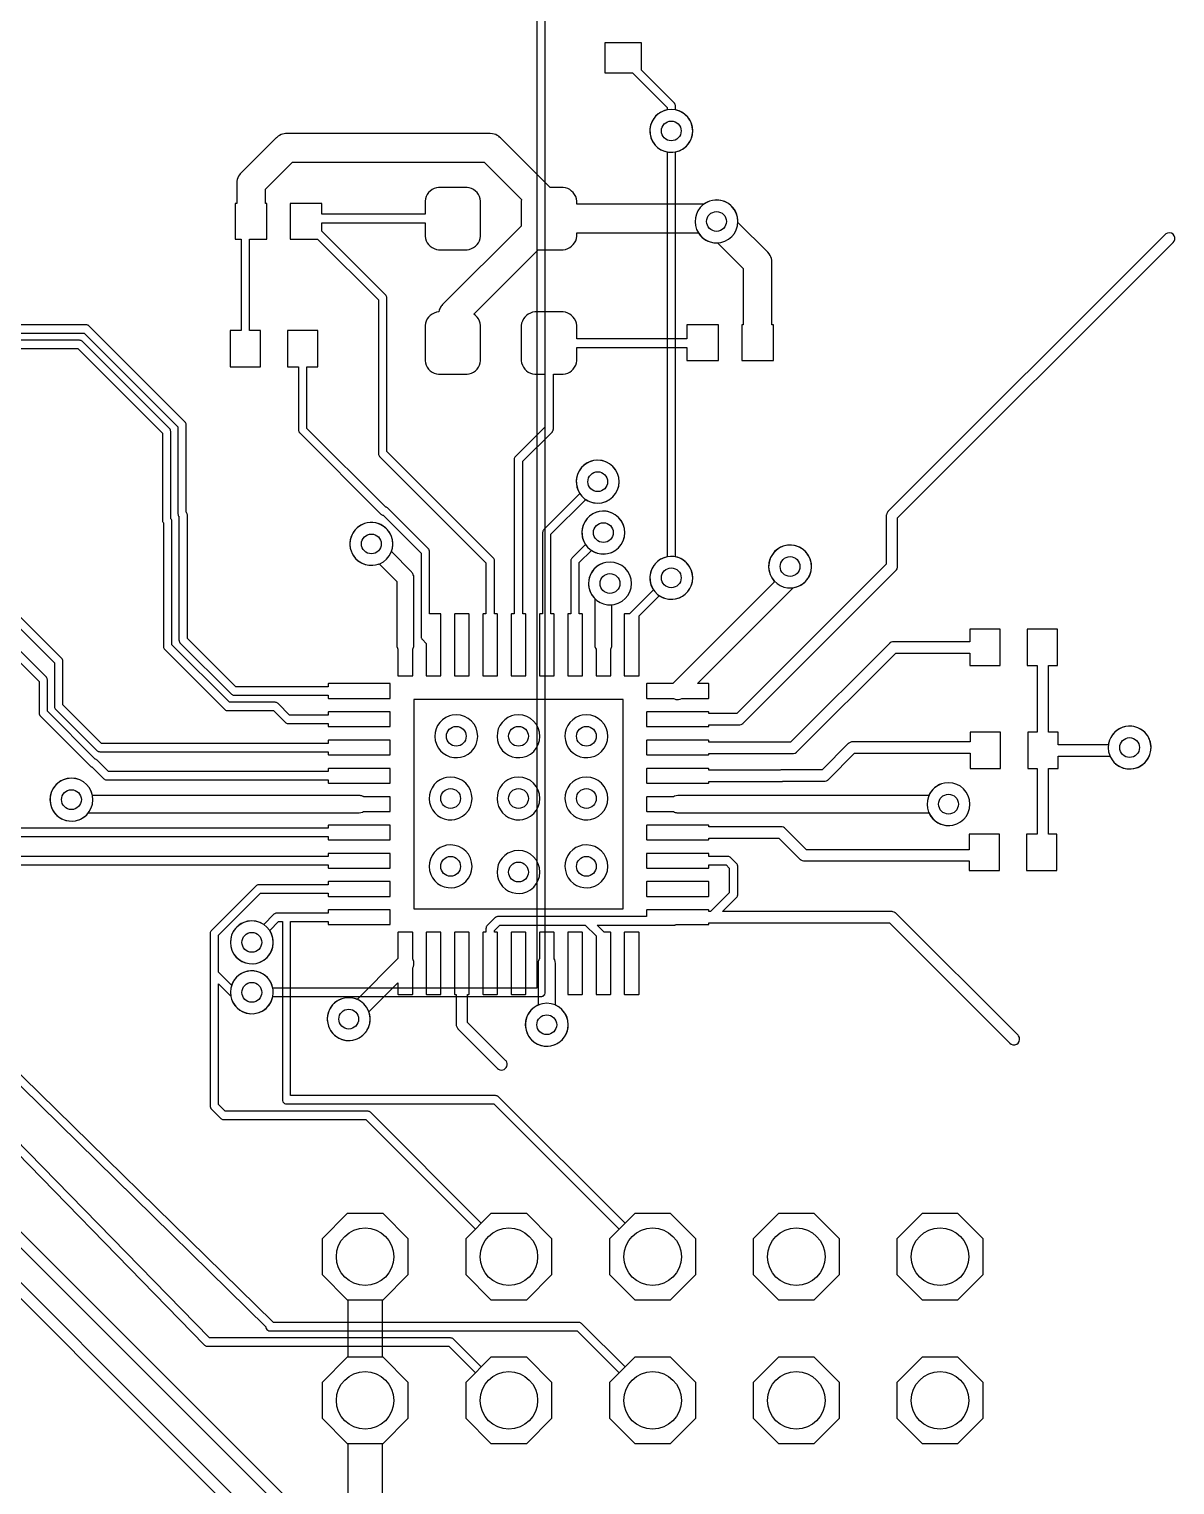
# Model space of a CAD drawing. Header units: millimetres. Extents: x 0 to 170, y 0 to 220.
# Drawn here: x 37.65 to 57.9, y 101.47 to 127.2 of the extents above; entities that cross this region are included whole.
import ezdxf

# ---------------------------------------------------------------- set-up
doc = ezdxf.new("R2010")
doc.units = ezdxf.units.MM

msp = doc.modelspace()

# ---------------------------------------------------------------- linework, layer by layer
at = {"layer": '16_copper'}
for points in [[(41.662, 109.802, 0.303348), (41.959, 110.099), (41.959, 110.1), (46.7, 110.1), (46.707, 110.101), (46.713, 110.101, 0.300446), (46.772, 110.157), (46.772, 110.162, 0.021213), (46.773, 110.168), (46.774, 110.173), (46.774, 155.628), (46.774, 155.628, 1), (46.626, 156.372), (46.578, 156.359, 0.767329), (46.626, 155.628), (46.627, 155.628), (46.627, 110.247), (41.959, 110.247), (41.959, 110.247, 1), (41.216, 110.099), (41.229, 110.052, 0.339454), (41.612, 109.795)], [(49.074, 117.128, 0.82068), (49.074, 117.872), (49.074, 117.872), (49.074, 125.028), (49.074, 125.028, 1), (48.926, 125.772), (48.878, 125.759, 0.767329), (48.926, 125.028), (48.927, 125.028), (48.927, 117.872), (48.926, 117.872, 0.936602), (49.025, 117.122)], [(49.874, 123.428, 1), (49.726, 124.172), (49.678, 124.159, 0.876976), (49.825, 123.422)], [(47.774, 118.828, 1), (47.626, 119.572), (47.578, 119.559, 0.876976), (47.725, 118.822)], [(47.874, 117.928, 1), (47.726, 118.672), (47.678, 118.659, 0.876976), (47.825, 117.922)], [(43.774, 117.728, 1), (43.626, 118.472), (43.578, 118.459, 0.876976), (43.725, 117.722)], [(51.174, 117.328, 1), (51.026, 118.072), (50.978, 118.059, 0.876976), (51.125, 117.322)], [(47.991, 117.028, 1), (47.843, 117.772), (47.795, 117.759, 0.876976), (47.941, 117.022)], [(45.274, 114.328, 1), (45.126, 115.072), (45.078, 115.059, 0.876976), (45.225, 114.322)], [(46.374, 114.328, 1), (46.226, 115.072), (46.178, 115.059, 0.876976), (46.325, 114.322)], [(47.574, 114.328, 1), (47.426, 115.072), (47.378, 115.059, 0.876976), (47.525, 114.322)], [(57.174, 114.128, 1), (57.026, 114.872), (56.978, 114.859, 0.876976), (57.125, 114.122)], [(38.474, 113.207, 1), (38.326, 113.95), (38.278, 113.938, 0.876976), (38.425, 113.201)], [(45.174, 113.228, 1), (45.026, 113.972), (44.978, 113.959, 0.876976), (45.125, 113.222)], [(46.374, 113.228, 1), (46.226, 113.972), (46.178, 113.959, 0.876976), (46.325, 113.222)], [(47.574, 113.228, 1), (47.426, 113.972), (47.378, 113.959, 0.876976), (47.525, 113.222)], [(53.974, 113.128, 1), (53.826, 113.872), (53.778, 113.859, 0.876976), (53.925, 113.122)], [(45.174, 112.028, 1), (45.026, 112.772), (44.978, 112.759, 0.876976), (45.125, 112.022)], [(47.574, 112.028, 1), (47.426, 112.772), (47.378, 112.759, 0.876976), (47.525, 112.022)], [(46.374, 111.928, 1), (46.226, 112.672), (46.178, 112.659, 0.876976), (46.325, 111.922)], [(41.662, 110.685, 1), (41.514, 111.428), (41.466, 111.416, 0.876976), (41.612, 110.679)], [(43.374, 109.328, 1), (43.226, 110.072), (43.178, 110.059, 0.876976), (43.325, 109.322)], [(46.874, 109.228, 1), (46.726, 109.972), (46.678, 109.959, 0.876976), (46.825, 109.222)]]:
    msp.add_lwpolyline(points, format="xyb", close=True, dxfattribs=at)
msp.add_lwpolyline([(43.895, 91.636), (43.895, 102.198), (43.906, 102.198), (44.352, 102.644), (44.352, 103.276), (43.906, 103.722), (43.895, 103.722), (43.895, 104.738), (43.906, 104.738), (44.352, 105.184), (44.352, 105.816), (43.906, 106.262), (43.274, 106.262), (42.828, 105.816), (42.828, 105.184), (43.274, 104.738), (43.285, 104.738), (43.285, 103.722), (43.274, 103.722), (42.828, 103.276), (42.828, 102.644), (43.274, 102.198), (43.285, 102.198), (43.285, 91.51)], dxfattribs=at)
for points in [[(46.892, 105.184), (46.892, 105.816), (46.446, 106.262), (45.814, 106.262), (45.368, 105.816), (45.368, 105.184), (45.814, 104.738), (46.446, 104.738)], [(49.432, 105.184), (49.432, 105.816), (48.986, 106.262), (48.354, 106.262), (47.908, 105.816), (47.908, 105.184), (48.354, 104.738), (48.986, 104.738)], [(51.972, 105.184), (51.972, 105.816), (51.526, 106.262), (50.894, 106.262), (50.448, 105.816), (50.448, 105.184), (50.894, 104.738), (51.526, 104.738)], [(54.512, 105.184), (54.512, 105.816), (54.066, 106.262), (53.434, 106.262), (52.988, 105.816), (52.988, 105.184), (53.434, 104.738), (54.066, 104.738)], [(46.892, 102.644), (46.892, 103.276), (46.446, 103.722), (45.814, 103.722), (45.368, 103.276), (45.368, 102.644), (45.814, 102.198), (46.446, 102.198)], [(49.432, 102.644), (49.432, 103.276), (48.986, 103.722), (48.354, 103.722), (47.908, 103.276), (47.908, 102.644), (48.354, 102.198), (48.986, 102.198)], [(51.972, 102.644), (51.972, 103.276), (51.526, 103.722), (50.894, 103.722), (50.448, 103.276), (50.448, 102.644), (50.894, 102.198), (51.526, 102.198)], [(54.512, 102.644), (54.512, 103.276), (54.066, 103.722), (53.434, 103.722), (52.988, 103.276), (52.988, 102.644), (53.434, 102.198), (54.066, 102.198)]]:
    msp.add_lwpolyline(points, close=True, dxfattribs=at)
at = {"layer": '1_copper'}
for points in [[(49.074, 125.028, 0.82068), (49.074, 125.772), (49.074, 125.772), (49.074, 125.843), (49.072, 125.852), (49.071, 125.862, 0.073089), (49.062, 125.882), (49.062, 125.882), (49.061, 125.883), (49.059, 125.885), (49.052, 125.894), (48.472, 126.474), (48.472, 126.96), (47.828, 126.96), (47.828, 126.425), (48.314, 126.425), (48.927, 125.812), (48.927, 125.772), (48.926, 125.772, 0.936602), (49.025, 125.022)], [(42.181, 125.352), (42.161, 125.351, 0.118891), (42.051, 125.306), (42.021, 125.28), (42.02, 125.28), (42.02, 125.28), (41.396, 124.655), (41.383, 124.64), (41.37, 124.625, 0.118893), (41.325, 124.515), (41.321, 124.476, 0.000218), (41.321, 124.475), (41.321, 124.115), (41.295, 124.115), (41.295, 123.485), (41.399, 123.485), (41.399, 121.872), (41.205, 121.872), (41.205, 121.228), (41.74, 121.228), (41.74, 121.872), (41.546, 121.872), (41.546, 123.485), (41.855, 123.485), (41.855, 124.115), (41.829, 124.115), (41.829, 124.37), (42.305, 124.846), (45.695, 124.846), (46.354, 124.187), (46.35, 124.161), (46.35, 123.719), (44.96, 122.33), (44.948, 122.315), (44.935, 122.3, 0.079275), (44.898, 122.229), (44.894, 122.209), (44.892, 122.2), (44.889, 122.2), (44.849, 122.194), (44.81, 122.181), (44.774, 122.162), (44.741, 122.138), (44.712, 122.109), (44.688, 122.076), (44.669, 122.04), (44.656, 122.001), (44.65, 121.961), (44.65, 121.339), (44.656, 121.299), (44.669, 121.26), (44.688, 121.224), (44.712, 121.191), (44.741, 121.162), (44.774, 121.138), (44.81, 121.119), (44.849, 121.106), (44.889, 121.1), (45.391, 121.1), (45.431, 121.106), (45.47, 121.119), (45.506, 121.138), (45.539, 121.162), (45.568, 121.191), (45.592, 121.224), (45.611, 121.26), (45.624, 121.299), (45.63, 121.339), (45.63, 121.961), (45.624, 122.001), (45.611, 122.04), (45.592, 122.076), (45.568, 122.109), (45.539, 122.138), (45.509, 122.16), (46.649, 123.3), (47.091, 123.3), (47.131, 123.306), (47.17, 123.319), (47.206, 123.338), (47.239, 123.362), (47.268, 123.391), (47.292, 123.424), (47.311, 123.46), (47.324, 123.499), (47.33, 123.539), (47.33, 123.596), (49.481, 123.596), (49.485, 123.589, 0.233168), (49.775, 123.422), (49.819, 123.422), (50.271, 122.97), (50.271, 121.975), (50.245, 121.975), (50.245, 121.345), (50.805, 121.345), (50.805, 121.975), (50.779, 121.975), (50.779, 123.075), (50.777, 123.095), (50.776, 123.114, 0.118891), (50.73, 123.225), (50.704, 123.255), (50.704, 123.255), (50.704, 123.255), (50.178, 123.781), (50.178, 123.825, 0.577352), (49.589, 124.115), (49.575, 124.104), (47.33, 124.104), (47.33, 124.161), (47.324, 124.201), (47.311, 124.24), (47.292, 124.276), (47.268, 124.309), (47.239, 124.338), (47.206, 124.362), (47.17, 124.381), (47.131, 124.394), (47.091, 124.4), (46.859, 124.4), (45.98, 125.28), (45.965, 125.292), (45.95, 125.305, 0.118893), (45.84, 125.351), (45.8, 125.354, 0.000218), (45.8, 125.354), (42.2, 125.354)], [(45.93, 115.77), (45.93, 116.86), (45.925, 116.865), (45.876, 116.865), (45.876, 117.8), (45.875, 117.808), (45.874, 117.817, 0.087654), (45.864, 117.841), (45.859, 117.847), (45.854, 117.854), (43.976, 119.732), (43.976, 122.445), (43.975, 122.453), (43.974, 122.461, 0.087654), (43.964, 122.486), (43.959, 122.492), (43.954, 122.498), (42.825, 123.628), (42.825, 123.774), (44.65, 123.774), (44.65, 123.539), (44.656, 123.499), (44.669, 123.46), (44.688, 123.424), (44.712, 123.391), (44.741, 123.362), (44.774, 123.338), (44.81, 123.319), (44.849, 123.306), (44.889, 123.3), (45.391, 123.3), (45.431, 123.306), (45.47, 123.319), (45.506, 123.338), (45.539, 123.362), (45.568, 123.391), (45.592, 123.424), (45.611, 123.46), (45.624, 123.499), (45.63, 123.539), (45.63, 124.161), (45.624, 124.201), (45.611, 124.24), (45.592, 124.276), (45.568, 124.309), (45.539, 124.338), (45.506, 124.362), (45.47, 124.381), (45.431, 124.394), (45.391, 124.4), (44.889, 124.4), (44.849, 124.394), (44.81, 124.381), (44.774, 124.362), (44.741, 124.338), (44.712, 124.309), (44.688, 124.276), (44.669, 124.24), (44.656, 124.201), (44.65, 124.161), (44.65, 123.926), (42.825, 123.926), (42.825, 124.115), (42.265, 124.115), (42.265, 123.485), (42.751, 123.485), (43.824, 122.413), (43.824, 119.7), (43.825, 119.692), (43.826, 119.683, 0.087654), (43.836, 119.659), (43.841, 119.653), (43.846, 119.646), (45.724, 117.768), (45.724, 116.865), (45.675, 116.865), (45.67, 116.86), (45.67, 115.77), (45.675, 115.765), (45.925, 115.765)], [(49.665, 114.875), (49.665, 114.9), (50.2, 114.9), (50.207, 114.901), (50.214, 114.901, 0.125733), (50.26, 114.92), (50.267, 114.926), (50.268, 114.927), (50.269, 114.928), (50.271, 114.929), (52.971, 117.629), (52.975, 117.635), (52.98, 117.64, 0.125734), (52.999, 117.686), (53, 117.694), (53, 117.697), (53, 117.698), (53, 117.7), (53, 118.559), (57.871, 123.429), (57.886, 123.449, 0.821885), (57.74, 123.58), (57.729, 123.571), (52.829, 118.671), (52.825, 118.665), (52.82, 118.66, 0.125734), (52.801, 118.614), (52.8, 118.606), (52.8, 118.603), (52.8, 118.602), (52.8, 118.6), (52.8, 117.741), (50.159, 115.1), (49.665, 115.1), (49.665, 115.125), (49.66, 115.13), (48.57, 115.13), (48.565, 115.125), (48.565, 114.875), (48.57, 114.87), (49.66, 114.87)], [(46.43, 115.77), (46.43, 116.86), (46.425, 116.865), (46.376, 116.865), (46.376, 119.56), (46.894, 120.077), (46.899, 120.084), (46.904, 120.091, 0.087651), (46.914, 120.115), (46.915, 120.123), (46.916, 120.131), (46.916, 121.1), (47.091, 121.1), (47.131, 121.106), (47.17, 121.119), (47.206, 121.138), (47.239, 121.162), (47.268, 121.191), (47.292, 121.224), (47.311, 121.26), (47.324, 121.299), (47.33, 121.339), (47.33, 121.574), (49.275, 121.574), (49.275, 121.345), (49.835, 121.345), (49.835, 121.975), (49.275, 121.975), (49.275, 121.726), (47.33, 121.726), (47.33, 121.961), (47.324, 122.001), (47.311, 122.04), (47.292, 122.076), (47.268, 122.109), (47.239, 122.138), (47.206, 122.162), (47.17, 122.181), (47.131, 122.194), (47.091, 122.2), (46.589, 122.2), (46.549, 122.194), (46.51, 122.181), (46.474, 122.162), (46.441, 122.138), (46.412, 122.109), (46.388, 122.076), (46.369, 122.04), (46.356, 122.001), (46.35, 121.961), (46.35, 121.339), (46.356, 121.299), (46.369, 121.26), (46.388, 121.224), (46.412, 121.191), (46.441, 121.162), (46.474, 121.138), (46.51, 121.119), (46.549, 121.106), (46.589, 121.1), (46.764, 121.1), (46.764, 120.163), (46.246, 119.645), (46.241, 119.638), (46.236, 119.632, 0.087651), (46.226, 119.607), (46.225, 119.6), (46.224, 119.591), (46.224, 116.865), (46.175, 116.865), (46.17, 116.86), (46.17, 115.77), (46.175, 115.765), (46.425, 115.765)], [(44.93, 115.77), (44.93, 116.86), (44.925, 116.865), (44.726, 116.865), (44.726, 117.966), (44.725, 117.975), (44.724, 117.985, 0.073089), (44.715, 118.005), (44.715, 118.005), (44.714, 118.006), (44.712, 118.008), (44.705, 118.017), (43.992, 118.731), (43.984, 118.737), (43.976, 118.743, 0.073107), (43.956, 118.75), (43.955, 118.75), (43.954, 118.751), (43.953, 118.751), (42.561, 120.143), (42.561, 121.228), (42.755, 121.228), (42.755, 121.872), (42.22, 121.872), (42.22, 121.228), (42.414, 121.228), (42.414, 120.113), (42.415, 120.103), (42.417, 120.093, 0.073089), (42.425, 120.073), (42.426, 120.073), (42.426, 120.072), (42.428, 120.07), (42.436, 120.061), (43.869, 118.627), (43.877, 118.621), (43.885, 118.615, 0.064126), (43.905, 118.607), (43.906, 118.607), (43.907, 118.607), (43.908, 118.607), (44.579, 117.935), (44.579, 116.462), (44.581, 116.452), (44.582, 116.442, 0.073089), (44.591, 116.423), (44.591, 116.422), (44.592, 116.422), (44.593, 116.419), (44.601, 116.41), (44.67, 116.341), (44.67, 115.77), (44.675, 115.765), (44.925, 115.765)], [(46.93, 115.77), (46.93, 116.86), (46.925, 116.865), (46.873, 116.865), (46.873, 118.27), (47.489, 118.885), (47.489, 118.885, 1), (47.911, 119.515), (47.868, 119.54, 0.767326), (47.385, 118.989), (47.385, 118.989), (46.748, 118.352), (46.742, 118.344), (46.736, 118.336, 0.073107), (46.728, 118.316), (46.728, 118.315), (46.728, 118.315), (46.728, 118.312), (46.727, 118.3), (46.727, 116.865), (46.675, 116.865), (46.67, 116.86), (46.67, 115.77), (46.675, 115.765), (46.925, 115.765)], [(47.43, 115.77), (47.43, 116.86), (47.425, 116.865), (47.373, 116.865), (47.373, 117.77), (47.589, 117.985), (47.589, 117.985, 1), (48.011, 118.615), (47.968, 118.64, 0.767326), (47.485, 118.089), (47.485, 118.089), (47.248, 117.852), (47.242, 117.844), (47.236, 117.836, 0.073107), (47.228, 117.816), (47.228, 117.815), (47.228, 117.815), (47.228, 117.812), (47.227, 117.8), (47.227, 116.865), (47.175, 116.865), (47.17, 116.86), (47.17, 115.77), (47.175, 115.765), (47.425, 115.765)], [(44.43, 115.77), (44.43, 116.236), (44.433, 116.241, 0.101643), (44.452, 116.299), (44.452, 116.315), (44.452, 117.5), (44.452, 117.506), (44.452, 117.511, 0.153128), (44.418, 117.596), (44.408, 117.608), (44.053, 117.963), (44.059, 117.978, 1), (43.341, 118.222), (43.328, 118.174, 0.577349), (43.822, 117.741), (43.837, 117.747), (44.148, 117.437), (44.148, 116.315), (44.151, 116.284), (44.16, 116.255), (44.17, 116.237), (44.17, 115.77), (44.175, 115.765), (44.425, 115.765)], [(48.43, 115.77), (48.43, 116.826), (48.789, 117.185), (48.789, 117.185, 1), (49.211, 117.815), (49.168, 117.84, 0.767326), (48.685, 117.289), (48.685, 117.289), (48.261, 116.865), (48.175, 116.865), (48.17, 116.86), (48.17, 115.77), (48.175, 115.765), (48.425, 115.765)], [(49.157, 115.353), (49.185, 115.365), (49.193, 115.37), (49.66, 115.37), (49.665, 115.375), (49.665, 115.625), (49.66, 115.63), (49.461, 115.63), (51.157, 117.326), (51.174, 117.328), (51.222, 117.341, 1), (50.978, 118.059), (50.932, 118.04, 0.493146), (50.815, 117.45), (50.832, 117.433), (49.029, 115.63), (48.57, 115.63), (48.565, 115.625), (48.565, 115.375), (48.57, 115.37), (49.036, 115.37), (49.038, 115.369, 0.153127), (49.126, 115.348)], [(47.93, 115.77), (47.93, 116.236), (47.933, 116.241, 0.101643), (47.952, 116.299), (47.952, 116.315), (47.952, 117.023), (47.991, 117.028, 1), (47.843, 117.772), (47.795, 117.759, 0.534512), (47.632, 117.15), (47.648, 117.134), (47.648, 116.315), (47.651, 116.284), (47.66, 116.255), (47.67, 116.237), (47.67, 115.77), (47.675, 115.765), (47.925, 115.765)], [(49.665, 114.375), (49.665, 114.393), (51.149, 114.393), (51.156, 114.394), (51.163, 114.394, 0.125733), (51.209, 114.413), (51.215, 114.419), (51.217, 114.42), (51.218, 114.421), (51.22, 114.422), (52.967, 116.17), (54.275, 116.17), (54.275, 115.948), (54.81, 115.948), (54.81, 116.592), (54.275, 116.592), (54.275, 116.37), (52.926, 116.37), (52.919, 116.369), (52.911, 116.369, 0.125733), (52.866, 116.35), (52.859, 116.344), (52.858, 116.343), (52.857, 116.342), (52.855, 116.341), (51.107, 114.593), (49.665, 114.593), (49.665, 114.625), (49.66, 114.63), (48.57, 114.63), (48.565, 114.625), (48.565, 114.375), (48.57, 114.37), (49.66, 114.37)], [(55.815, 112.972), (55.668, 112.972), (55.668, 114.128), (55.835, 114.128), (55.835, 114.35), (56.753, 114.35), (56.76, 114.332, 1), (57.44, 114.668), (57.415, 114.711, 0.668179), (56.728, 114.574), (56.725, 114.55), (55.835, 114.55), (55.835, 114.772), (55.668, 114.772), (55.668, 115.948), (55.825, 115.948), (55.825, 116.592), (55.29, 116.592), (55.29, 115.948), (55.468, 115.948), (55.468, 114.772), (55.3, 114.772), (55.3, 114.128), (55.468, 114.128), (55.468, 112.972), (55.28, 112.972), (55.28, 112.328), (55.815, 112.328)], [(49.665, 113.875), (49.665, 113.9), (50.944, 113.9), (50.951, 113.901), (50.959, 113.901, 0.040415), (50.974, 113.905), (51.705, 113.905), (51.712, 113.906), (51.72, 113.906, 0.125733), (51.765, 113.925), (51.772, 113.931), (51.773, 113.932), (51.774, 113.933), (51.776, 113.934), (52.241, 114.4), (54.285, 114.4), (54.285, 114.128), (54.82, 114.128), (54.82, 114.772), (54.285, 114.772), (54.285, 114.6), (52.2, 114.6), (52.193, 114.599), (52.186, 114.599, 0.125733), (52.14, 114.58), (52.133, 114.574), (52.132, 114.573), (52.131, 114.572), (52.129, 114.571), (51.664, 114.105), (50.949, 114.105), (50.942, 114.104), (50.935, 114.104, 0.038675), (50.919, 114.1), (49.665, 114.1), (49.665, 114.125), (49.66, 114.13), (48.57, 114.13), (48.565, 114.125), (48.565, 113.875), (48.57, 113.87), (49.66, 113.87)], [(38.474, 113.207, 0.165101), (38.685, 113.329), (38.699, 113.348), (43.485, 113.348), (43.516, 113.351), (43.545, 113.36), (43.563, 113.37), (44.03, 113.37), (44.035, 113.375), (44.035, 113.625), (44.03, 113.63), (43.564, 113.63), (43.559, 113.633, 0.101643), (43.501, 113.652), (43.485, 113.652), (38.772, 113.652), (38.772, 113.653, 1), (38.028, 113.505), (38.041, 113.457, 0.339454), (38.425, 113.201)], [(53.974, 113.128, 1), (53.826, 113.872), (53.778, 113.859, 0.198914), (53.56, 113.668), (53.554, 113.652), (49.115, 113.652), (49.084, 113.649), (49.055, 113.64), (49.037, 113.63), (48.57, 113.63), (48.565, 113.625), (48.565, 113.375), (48.57, 113.37), (49.036, 113.37), (49.041, 113.367, 0.101643), (49.099, 113.348), (49.115, 113.348), (53.554, 113.348), (53.56, 113.332, 0.303347), (53.925, 113.122)], [(54.8, 112.972), (54.265, 112.972), (54.265, 112.695), (51.391, 112.695), (51.015, 113.071), (51.009, 113.075), (51.004, 113.08, 0.125734), (50.958, 113.099), (50.95, 113.1), (50.948, 113.1), (50.946, 113.1), (50.944, 113.1), (49.665, 113.1), (49.665, 113.125), (49.66, 113.13), (48.57, 113.13), (48.565, 113.125), (48.565, 112.875), (48.57, 112.87), (49.66, 112.87), (49.665, 112.875), (49.665, 112.9), (50.903, 112.9), (51.279, 112.524), (51.284, 112.52), (51.29, 112.515, 0.125734), (51.335, 112.496), (51.344, 112.495), (51.346, 112.495), (51.347, 112.495), (51.349, 112.495), (54.265, 112.495), (54.265, 112.328), (54.8, 112.328)], [(45.928, 111.511), (45.919, 111.51, 0.072358), (45.899, 111.502), (45.897, 111.5), (45.896, 111.5), (45.892, 111.496), (45.884, 111.49), (45.747, 111.353), (45.741, 111.346), (45.736, 111.339, 0.072358), (45.727, 111.319), (45.727, 111.317), (45.727, 111.315), (45.726, 111.31), (45.725, 111.3), (45.725, 111.235), (45.675, 111.235), (45.67, 111.23), (45.67, 110.14), (45.675, 110.135), (45.925, 110.135), (45.93, 110.14), (45.93, 111.23), (45.925, 111.235), (45.875, 111.235), (45.875, 111.269), (45.968, 111.362), (47.477, 111.362), (47.67, 111.169), (47.67, 110.14), (47.675, 110.135), (47.925, 110.135), (47.93, 110.14), (47.93, 111.23), (47.925, 111.235), (47.816, 111.235), (47.689, 111.362), (49.052, 111.362), (49.061, 111.363), (49.07, 111.364, 0.011199), (49.073, 111.365), (49.082, 111.369), (49.084, 111.37), (49.66, 111.37), (49.665, 111.375), (49.665, 111.4), (52.859, 111.4), (54.986, 109.272), (55.006, 109.257, 0.821885), (55.137, 109.403), (55.128, 109.414), (52.971, 111.571), (52.965, 111.575), (52.96, 111.58, 0.125734), (52.914, 111.599), (52.906, 111.6), (52.903, 111.6), (52.902, 111.6), (52.9, 111.6), (49.906, 111.6), (50.153, 111.847), (50.159, 111.854), (50.164, 111.861, 0.072358), (50.173, 111.881), (50.173, 111.883), (50.173, 111.885), (50.174, 111.89), (50.175, 111.9), (50.175, 112.4), (50.174, 112.409), (50.173, 112.418, 0.072358), (50.165, 112.438), (50.163, 112.44), (50.163, 112.441), (50.159, 112.445), (50.153, 112.453), (50.053, 112.553), (50.046, 112.559), (50.039, 112.564, 0.072358), (50.019, 112.573), (50.017, 112.573), (50.015, 112.573), (50.01, 112.574), (50, 112.575), (49.665, 112.575), (49.665, 112.625), (49.66, 112.63), (48.57, 112.63), (48.565, 112.625), (48.565, 112.375), (48.57, 112.37), (49.66, 112.37), (49.665, 112.375), (49.665, 112.425), (49.969, 112.425), (50.025, 112.369), (50.025, 111.931), (49.694, 111.6), (49.665, 111.6), (49.665, 111.625), (49.66, 111.63), (48.57, 111.63), (48.565, 111.625), (48.565, 111.512), (45.937, 111.512)], [(46.521, 95.802, 0.546726), (46.58, 95.96), (46.571, 95.971), (30.581, 111.961), (30.575, 111.965), (30.57, 111.97, 0.125734), (30.524, 111.989), (30.516, 111.99), (30.513, 111.99), (30.512, 111.99), (30.51, 111.99), (7.395, 111.99), (7.395, 112.212), (6.86, 112.212), (6.86, 111.568), (7.395, 111.568), (7.395, 111.79), (30.469, 111.79), (46.429, 95.829), (46.449, 95.814, 0.125733), (46.497, 95.8)], [(40.854, 108.151), (40.855, 108.141, 0.073089), (40.864, 108.121), (40.864, 108.121), (40.865, 108.12), (40.867, 108.118), (40.874, 108.109), (41.035, 107.948), (41.042, 107.942), (41.05, 107.936, 0.073107), (41.07, 107.928), (41.071, 107.928), (41.072, 107.928), (41.075, 107.928), (41.087, 107.927), (43.6, 107.927), (45.539, 105.987), (45.368, 105.816), (45.368, 105.184), (45.814, 104.738), (46.446, 104.738), (46.892, 105.184), (46.892, 105.816), (46.446, 106.262), (45.814, 106.262), (45.643, 106.091), (43.682, 108.052), (43.674, 108.058), (43.666, 108.064, 0.073107), (43.646, 108.072), (43.645, 108.072), (43.645, 108.072), (43.642, 108.072), (43.63, 108.074), (41.117, 108.074), (41, 108.191), (41, 110.323), (41.201, 110.121), (41.209, 110.115), (41.214, 110.111), (41.216, 110.099), (41.229, 110.052, 1), (41.947, 110.295), (41.928, 110.341, 0.66381), (41.231, 110.299), (41, 110.53), (41, 111.183), (41.743, 111.927), (42.935, 111.927), (42.935, 111.875), (42.94, 111.87), (44.03, 111.87), (44.035, 111.875), (44.035, 112.125), (44.03, 112.13), (42.94, 112.13), (42.935, 112.125), (42.935, 112.074), (41.712, 112.074), (41.703, 112.072), (41.693, 112.071, 0.073089), (41.673, 112.062), (41.673, 112.062), (41.672, 112.061), (41.67, 112.059), (41.661, 112.052), (40.874, 111.265), (40.868, 111.258), (40.862, 111.25, 0.073107), (40.854, 111.23), (40.854, 111.229), (40.854, 111.228), (40.854, 111.225), (40.852, 111.214), (40.852, 108.16)], [(42.021, 111.572), (42.011, 111.571, 0.073089), (41.992, 111.562), (41.991, 111.562), (41.99, 111.561), (41.988, 111.559), (41.979, 111.552), (41.799, 111.372), (41.798, 111.372, 1), (41.377, 110.742), (41.42, 110.717, 0.767326), (41.903, 111.267), (41.903, 111.268), (42.061, 111.427), (42.127, 111.427), (42.127, 108.274), (42.127, 108.267), (42.128, 108.261, 0.300446), (42.184, 108.202), (42.189, 108.202, 0.021213), (42.195, 108.201), (42.2, 108.201), (45.866, 108.201), (48.079, 105.987), (47.908, 105.816), (47.908, 105.184), (48.354, 104.738), (48.986, 104.738), (49.432, 105.184), (49.432, 105.816), (48.986, 106.262), (48.354, 106.262), (48.183, 106.091), (45.948, 108.326), (45.94, 108.332), (45.932, 108.338, 0.073107), (45.912, 108.346), (45.911, 108.346), (45.911, 108.346), (45.908, 108.346), (45.896, 108.348), (42.273, 108.348), (42.273, 111.427), (42.935, 111.427), (42.935, 111.375), (42.94, 111.37), (44.03, 111.37), (44.035, 111.375), (44.035, 111.625), (44.03, 111.63), (42.94, 111.63), (42.935, 111.625), (42.935, 111.574), (42.031, 111.574)], [(43.374, 109.328, 0.453094), (43.659, 109.822), (43.657, 109.826), (44.17, 110.339), (44.17, 110.14), (44.175, 110.135), (44.425, 110.135), (44.43, 110.14), (44.43, 110.606), (44.442, 110.628, 0.205413), (44.439, 110.749), (44.43, 110.763), (44.43, 111.23), (44.425, 111.235), (44.175, 111.235), (44.17, 111.23), (44.17, 110.771), (43.448, 110.048), (43.422, 110.059, 1), (43.178, 109.341), (43.226, 109.328, 0.065542), (43.325, 109.322)], [(46.021, 108.802, 0.546726), (46.08, 108.96), (46.071, 108.971), (45.4, 109.641), (45.4, 110.135), (45.425, 110.135), (45.43, 110.14), (45.43, 111.23), (45.425, 111.235), (45.175, 111.235), (45.17, 111.23), (45.17, 110.14), (45.175, 110.135), (45.2, 110.135), (45.2, 109.6), (45.201, 109.593), (45.201, 109.586, 0.125733), (45.22, 109.54), (45.226, 109.533), (45.227, 109.532), (45.228, 109.531), (45.229, 109.529), (45.929, 108.829), (45.949, 108.814, 0.125733), (45.997, 108.8)], [(46.874, 109.228, 0.716592), (46.968, 109.94), (46.952, 109.946), (46.952, 110.685), (46.949, 110.716), (46.94, 110.745), (46.93, 110.763), (46.93, 111.23), (46.925, 111.235), (46.675, 111.235), (46.67, 111.23), (46.67, 110.764), (46.667, 110.759, 0.101643), (46.648, 110.701), (46.648, 110.685), (46.648, 109.946), (46.632, 109.94, 0.820679), (46.825, 109.222)]]:
    msp.add_lwpolyline(points, format="xyb", close=True, dxfattribs=at)
for points in [[(35.8, 121.827), (38.627, 121.827), (40.282, 120.172), (40.282, 118.632), (40.283, 118.622), (40.285, 118.612, 0.05954), (40.293, 118.593), (40.294, 118.592), (40.294, 118.592), (40.296, 118.589), (40.3, 118.584), (40.3, 116.4), (40.302, 116.39), (40.303, 116.38, 0.073089), (40.312, 116.361), (40.312, 116.36), (40.313, 116.359), (40.315, 116.357), (40.322, 116.348), (41.222, 115.448), (41.23, 115.442), (41.238, 115.436, 0.073107), (41.258, 115.428), (41.259, 115.428), (41.259, 115.428), (41.262, 115.428), (41.274, 115.427), (42.935, 115.427), (42.935, 115.375), (42.94, 115.37), (44.03, 115.37), (44.035, 115.375), (44.035, 115.625), (44.03, 115.63), (42.94, 115.63), (42.935, 115.625), (42.935, 115.574), (41.304, 115.574), (40.448, 116.43), (40.448, 118.614), (40.446, 118.623), (40.445, 118.633, 0.073089), (40.436, 118.653), (40.436, 118.653), (40.435, 118.654), (40.433, 118.656), (40.429, 118.662), (40.429, 120.202), (40.427, 120.212), (40.426, 120.222, 0.073089), (40.418, 120.241), (40.417, 120.242), (40.417, 120.243), (40.415, 120.245), (40.407, 120.254), (38.709, 121.952), (38.702, 121.958), (38.694, 121.964, 0.073107), (38.674, 121.972), (38.673, 121.972), (38.672, 121.972), (38.669, 121.972), (38.657, 121.974), (35.83, 121.974)], [(35.687, 121.553), (38.514, 121.553), (40.008, 120.058), (40.008, 118.519), (40.009, 118.509), (40.011, 118.499, 0.05954), (40.019, 118.479), (40.02, 118.479), (40.02, 118.478), (40.022, 118.476), (40.026, 118.47), (40.026, 116.287), (40.028, 116.277), (40.029, 116.267, 0.073089), (40.038, 116.247), (40.038, 116.247), (40.039, 116.246), (40.041, 116.244), (40.048, 116.235), (41.109, 115.174), (41.116, 115.168), (41.124, 115.162, 0.073107), (41.144, 115.154), (41.145, 115.154), (41.146, 115.154), (41.149, 115.154), (41.16, 115.153), (41.97, 115.153), (42.174, 114.948), (42.182, 114.942), (42.19, 114.936, 0.073107), (42.21, 114.928), (42.211, 114.928), (42.211, 114.928), (42.214, 114.928), (42.226, 114.927), (42.935, 114.927), (42.935, 114.875), (42.94, 114.87), (44.03, 114.87), (44.035, 114.875), (44.035, 115.125), (44.03, 115.13), (42.94, 115.13), (42.935, 115.125), (42.935, 115.074), (42.256, 115.074), (42.052, 115.278), (42.044, 115.284), (42.036, 115.29, 0.073107), (42.016, 115.298), (42.015, 115.298), (42.015, 115.298), (42.012, 115.298), (42, 115.3), (41.191, 115.3), (40.174, 116.317), (40.174, 118.5), (40.172, 118.51), (40.171, 118.52, 0.073089), (40.162, 118.539), (40.162, 118.54), (40.161, 118.541), (40.159, 118.543), (40.155, 118.548), (40.155, 120.089), (40.153, 120.098), (40.152, 120.108, 0.073089), (40.144, 120.128), (40.143, 120.129), (40.143, 120.129), (40.141, 120.131), (40.133, 120.141), (38.596, 121.678), (38.588, 121.684), (38.58, 121.69, 0.073107), (38.56, 121.698), (38.559, 121.698), (38.559, 121.698), (38.556, 121.698), (38.544, 121.7), (35.717, 121.7)], [(36.348, 117.748), (38.101, 115.996), (38.101, 115.226), (38.102, 115.216), (38.103, 115.206, 0.073089), (38.112, 115.187), (38.112, 115.186), (38.113, 115.185), (38.115, 115.183), (38.122, 115.174), (38.848, 114.448), (38.856, 114.442), (38.864, 114.436, 0.073107), (38.884, 114.428), (38.885, 114.428), (38.885, 114.428), (38.888, 114.428), (38.9, 114.427), (42.935, 114.427), (42.935, 114.375), (42.94, 114.37), (44.03, 114.37), (44.035, 114.375), (44.035, 114.625), (44.03, 114.63), (42.94, 114.63), (42.935, 114.625), (42.935, 114.574), (38.93, 114.574), (38.248, 115.256), (38.248, 116.026), (38.246, 116.036), (38.245, 116.046, 0.073089), (38.236, 116.065), (38.236, 116.066), (38.235, 116.067), (38.233, 116.069), (38.226, 116.078), (36.474, 117.83)], [(36.57, 116.927), (37.827, 115.67), (37.827, 115.113), (37.828, 115.103), (37.829, 115.093, 0.073089), (37.838, 115.073), (37.838, 115.073), (37.839, 115.072), (37.841, 115.07), (37.848, 115.061), (38.735, 114.174), (38.742, 114.168), (38.75, 114.162, 0.004789), (38.752, 114.161), (38.761, 114.158), (38.766, 114.156), (38.974, 113.948), (38.982, 113.942), (38.99, 113.936, 0.073107), (39.01, 113.928), (39.011, 113.928), (39.011, 113.928), (39.014, 113.928), (39.026, 113.927), (42.935, 113.927), (42.935, 113.875), (42.94, 113.87), (44.03, 113.87), (44.035, 113.875), (44.035, 114.125), (44.03, 114.13), (42.94, 114.13), (42.935, 114.125), (42.935, 114.074), (39.056, 114.074), (38.852, 114.278), (38.844, 114.284), (38.836, 114.29, 0.005328), (38.835, 114.291), (38.826, 114.294), (38.82, 114.296), (37.974, 115.143), (37.974, 115.7), (37.972, 115.71), (37.971, 115.72, 0.073089), (37.962, 115.739), (37.962, 115.74), (37.961, 115.741), (37.959, 115.743), (37.952, 115.752), (36.652, 117.052)], [(45.541, 97.9), (27.621, 115.821), (27.615, 115.825), (27.61, 115.83, 0.125734), (27.564, 115.849), (27.556, 115.85), (27.553, 115.85), (27.552, 115.85), (27.55, 115.85), (7.275, 115.85), (7.275, 116.072), (6.74, 116.072), (6.74, 115.428), (7.275, 115.428), (7.275, 115.65), (27.509, 115.65), (45.429, 97.729)], [(36.849, 109.148), (41.833, 104.263), (41.834, 104.257), (41.834, 104.25, 0.300446), (41.89, 104.192), (41.895, 104.191, 0.021213), (41.901, 104.19), (41.906, 104.19), (47.336, 104.19), (48.079, 103.447), (47.908, 103.276), (47.908, 102.644), (48.354, 102.198), (48.986, 102.198), (49.432, 102.644), (49.432, 103.276), (48.986, 103.722), (48.354, 103.722), (48.183, 103.551), (47.419, 104.315), (47.411, 104.321), (47.403, 104.327, 0.073107), (47.383, 104.335), (47.382, 104.335), (47.381, 104.335), (47.379, 104.335), (47.367, 104.337), (41.965, 104.337), (41.958, 104.346), (36.952, 109.252)], [(36.548, 108.248), (40.754, 103.938), (40.762, 103.932), (40.77, 103.925, 0.073107), (40.79, 103.918), (40.79, 103.918), (40.791, 103.917), (40.792, 103.917), (40.806, 103.916), (45.07, 103.916), (45.539, 103.447), (45.368, 103.276), (45.368, 102.644), (45.814, 102.198), (46.446, 102.198), (46.892, 102.644), (46.892, 103.276), (46.446, 103.722), (45.814, 103.722), (45.643, 103.551), (45.153, 104.041), (45.145, 104.047), (45.137, 104.053, 0.073107), (45.117, 104.061), (45.116, 104.061), (45.115, 104.061), (45.113, 104.061), (45.101, 104.063), (40.837, 104.063), (36.653, 108.351)]]:
    msp.add_lwpolyline(points, format="xyb", dxfattribs=at)
for points in [[(45.43, 115.77), (45.43, 116.86), (45.425, 116.865), (45.175, 116.865), (45.17, 116.86), (45.17, 115.77), (45.175, 115.765), (45.425, 115.765)], [(48.15, 115.35), (44.45, 115.35), (44.45, 111.65), (48.15, 111.65)], [(49.665, 111.875), (49.665, 112.125), (49.66, 112.13), (48.57, 112.13), (48.565, 112.125), (48.565, 111.875), (48.57, 111.87), (49.66, 111.87)], [(44.93, 110.14), (44.93, 111.23), (44.925, 111.235), (44.675, 111.235), (44.67, 111.23), (44.67, 110.14), (44.675, 110.135), (44.925, 110.135)], [(46.43, 110.14), (46.43, 111.23), (46.425, 111.235), (46.175, 111.235), (46.17, 111.23), (46.17, 110.14), (46.175, 110.135), (46.425, 110.135)], [(47.43, 110.14), (47.43, 111.23), (47.425, 111.235), (47.175, 111.235), (47.17, 111.23), (47.17, 110.14), (47.175, 110.135), (47.425, 110.135)], [(48.43, 110.14), (48.43, 111.23), (48.425, 111.235), (48.175, 111.235), (48.17, 111.23), (48.17, 110.14), (48.175, 110.135), (48.425, 110.135)], [(44.352, 105.184), (44.352, 105.816), (43.906, 106.262), (43.274, 106.262), (42.828, 105.816), (42.828, 105.184), (43.274, 104.738), (43.906, 104.738)], [(51.972, 105.184), (51.972, 105.816), (51.526, 106.262), (50.894, 106.262), (50.448, 105.816), (50.448, 105.184), (50.894, 104.738), (51.526, 104.738)], [(54.512, 105.184), (54.512, 105.816), (54.066, 106.262), (53.434, 106.262), (52.988, 105.816), (52.988, 105.184), (53.434, 104.738), (54.066, 104.738)], [(44.352, 102.644), (44.352, 103.276), (43.906, 103.722), (43.274, 103.722), (42.828, 103.276), (42.828, 102.644), (43.274, 102.198), (43.906, 102.198)], [(51.972, 102.644), (51.972, 103.276), (51.526, 103.722), (50.894, 103.722), (50.448, 103.276), (50.448, 102.644), (50.894, 102.198), (51.526, 102.198)], [(54.512, 102.644), (54.512, 103.276), (54.066, 103.722), (53.434, 103.722), (52.988, 103.276), (52.988, 102.644), (53.434, 102.198), (54.066, 102.198)]]:
    msp.add_lwpolyline(points, close=True, dxfattribs=at)
for points in [[(36.8, 112.927), (42.935, 112.927), (42.935, 112.875), (42.94, 112.87), (44.03, 112.87), (44.035, 112.875), (44.035, 113.125), (44.03, 113.13), (42.94, 113.13), (42.935, 113.125), (42.935, 113.074), (36.83, 113.074)], [(36.8, 112.427), (42.935, 112.427), (42.935, 112.375), (42.94, 112.37), (44.03, 112.37), (44.035, 112.375), (44.035, 112.625), (44.03, 112.63), (42.94, 112.63), (42.935, 112.625), (42.935, 112.574), (36.83, 112.574)]]:
    msp.add_lwpolyline(points, dxfattribs=at)
at = {"layer": 'drills_PTH'}
for centre in [(43.59, 105.5), (46.13, 105.5), (48.67, 105.5), (51.21, 105.5), (53.75, 105.5), (43.59, 102.96), (46.13, 102.96), (48.67, 102.96), (51.21, 102.96), (53.75, 102.96)]:
    msp.add_circle(centre, 0.508, dxfattribs=at)
at = {"layer": 'drills_via_1_16'}
for centre in [(49, 125.4), (49.8, 123.8), (47.7, 119.2), (47.8, 118.3), (43.7, 118.1), (51.1, 117.7), (49, 117.5), (47.917, 117.4), (45.2, 114.7), (46.3, 114.7), (47.5, 114.7), (57.1, 114.5), (38.4, 113.579), (45.1, 113.6), (46.3, 113.6), (47.5, 113.6), (53.9, 113.5), (45.1, 112.4), (46.3, 112.3), (47.5, 112.4), (41.588, 111.057), (41.588, 110.173), (43.3, 109.7), (46.8, 109.6)]:
    msp.add_circle(centre, 0.175, dxfattribs=at)

doc.saveas('drawing.dxf')
